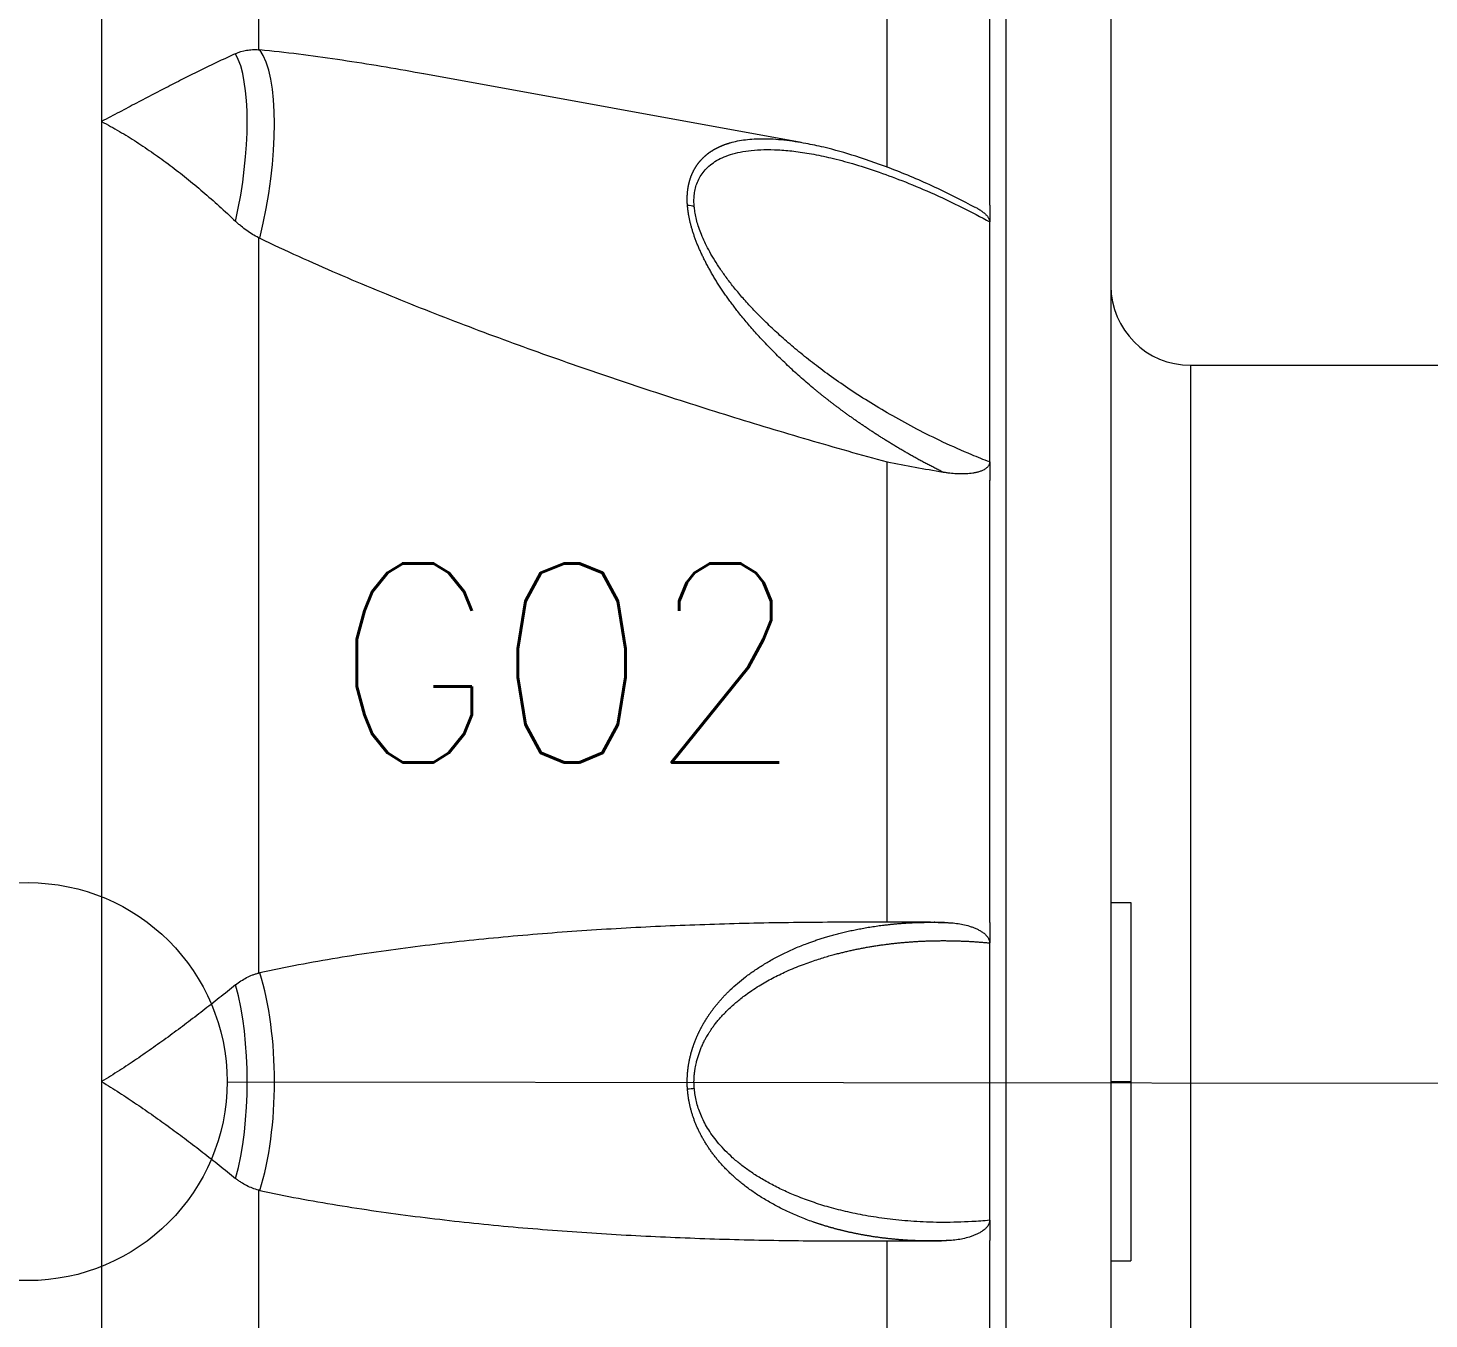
# Model space of a CAD drawing. Header units: inches. Extents: x 47316 to 59086, y 3141 to 11743.
# Drawn here: x 54765.15 to 54782.74, y 9792.35 to 9808.57 of the extents above; entities that cross this region are included whole.
import ezdxf

# ---------------------------------------------------------------- set-up
doc = ezdxf.new("R2010")
doc.units = ezdxf.units.IN
doc.header["$MEASUREMENT"] = 0
doc.layers.add('_BLACK_HOLE', color=7, linetype='Continuous')
doc.styles.get("Standard").update_dxf_attribs({"font": ''})
doc.styles.get('Standard').set_extended_font_data('SimSun')
doc.linetypes.add('_VH_FULL_TAPE', pattern='A,0.0001,[30,VeSys.shx,S=0.1,R=0,X=0,Y=0],-0.8,[30,VeSys.shx,S=0.1,R=180,X=0,Y=0],-0.0001', length=0.8002)

msp = doc.modelspace()

# ---------------------------------------------------------------- linework, layer by layer
at = {"color": 0, "linetype": '_VH_FULL_TAPE', "lineweight": 15, "ltscale": 5}
msp.add_line((54767.646, 9795.334), (54962.569, 9795.124), dxfattribs=at)
at = {"color": 0, "linetype": 'Continuous', "lineweight": 15}
msp.add_circle((54765.146, 9795.336), 2.5, dxfattribs=at)
at = {"layer": '_BLACK_HOLE', "color": 0, "linetype": 'ByBlock', "lineweight": 13}
for p, q in [((54766.071, 9816.229), (54766.071, 9807.399)), ((54768.041, 9815.064), (54768.041, 9808.301)), ((54766.071, 9807.399), (54766.071, 9795.336)), ((54768.041, 9805.939), (54768.041, 9796.7)), ((54779.746, 9804.336), (54779.746, 9786.336)), ((54766.071, 9795.336), (54766.071, 9783.274)), ((54768.041, 9793.973), (54768.041, 9784.734))]:
    msp.add_line(p, q, dxfattribs=at)
at = {"layer": '_BLACK_HOLE', "color": 0, "linetype": 'ByBlock', "lineweight": 18}
for p, q in [((54777.429, 9776.742), (54777.429, 9813.931)), ((54778.746, 9812.051), (54778.746, 9778.621)), ((54775.936, 9806.83), (54775.936, 9810.819)), ((54774.856, 9807.136), (54770.116, 9807.998)), ((54777.226, 9803.121), (54777.226, 9806.138)), ((54779.746, 9804.336), (54790.496, 9804.336)), ((54775.936, 9797.336), (54775.936, 9803.121)), ((54778.746, 9797.586), (54778.996, 9797.586)), ((54778.996, 9797.586), (54778.996, 9795.336)), ((54776.482, 9797.338), (54775.429, 9797.338)), ((54777.226, 9793.594), (54777.226, 9797.078)), ((54778.746, 9795.336), (54778.996, 9795.336)), ((54778.996, 9795.336), (54778.996, 9793.086)), ((54775.428, 9793.334), (54776.482, 9793.334)), ((54775.936, 9787.551), (54775.936, 9793.337)), ((54778.746, 9793.086), (54778.996, 9793.086))]:
    msp.add_line(p, q, dxfattribs=at)
msp.add_arc((54779.746, 9805.336), 1, 180, 270, dxfattribs=at)
at = {"layer": '_BLACK_HOLE', "color": 0, "linetype": 'ByBlock', "lineweight": 13}
for centre, major_axis, ratio, start_param, end_param in [((54767.236, 9806.486), (-0.347, -1.91), 0.295875, 1.445005, 2.798344), ((54767.557, 9806.428), (0.358, 1.97), 0.295875, 4.511468, 6.015067), ((54767.557, 9795.336), (0, 2.002), 0.341647, 3.960589, 5.464189), ((54767.236, 9795.336), (0, -1.942), 0.341647, 0.894127, 2.247466)]:
    msp.add_ellipse(centre, major_axis=major_axis, ratio=ratio, start_param=start_param, end_param=end_param, dxfattribs=at)
at = {"layer": '_BLACK_HOLE', "color": 0, "linetype": 'ByBlock', "lineweight": 18}
for centre, major_axis, ratio, start_param, end_param in [((54773.343, 9806.237), (-0.249, -0.022), 0.429004, 3.921323, 4.324745), ((54773.343, 9795.255), (-0.249, -0.02), 0.078361, 1.913918, 2.31734)]:
    msp.add_ellipse(centre, major_axis=major_axis, ratio=ratio, start_param=start_param, end_param=end_param, dxfattribs=at)
for points, knots in [([(54777.224, 9806.349), (54777.224, 9806.737), (54777.224, 9807.115), (54777.224, 9807.846), (54777.224, 9808.553), (54777.224, 9809.207), (54777.224, 9809.832), (54777.224, 9810.131), (54777.224, 9810.415)], [0, 0, 0, 0, 0.25, 0.25, 0.5, 0.75, 0.75, 1, 1, 1, 1]), ([(54767.753, 9808.251), (54767.797, 9808.271), (54767.843, 9808.285), (54767.915, 9808.297), (54767.94, 9808.3), (54767.978, 9808.302), (54767.99, 9808.302), (54768.016, 9808.302), (54768.029, 9808.301), (54768.041, 9808.301)], [0, 0, 0, 0, 0.5, 0.5, 0.75, 0.75, 0.875, 0.875, 1, 1, 1, 1]), ([(54770.115, 9807.998), (54770.08, 9808.004), (54770.045, 9808.01), (54769.846, 9808.046), (54769.683, 9808.074), (54769.357, 9808.128), (54769.194, 9808.153), (54768.868, 9808.201), (54768.706, 9808.223), (54768.381, 9808.264), (54768.219, 9808.283), (54768.057, 9808.299)], [0, 0, 0, 0, 0.051065, 0.051065, 0.288298, 0.288298, 0.525532, 0.525532, 0.762766, 0.762766, 1, 1, 1, 1]), ([(54773.428, 9806.344), (54773.428, 9806.347), (54773.428, 9806.354), (54773.427, 9806.364), (54773.426, 9806.373), (54773.426, 9806.383), (54773.426, 9806.392), (54773.425, 9806.402), (54773.425, 9806.411), (54773.425, 9806.421), (54773.425, 9806.43), (54773.425, 9806.439), (54773.426, 9806.449), (54773.426, 9806.458), (54773.426, 9806.467), (54773.427, 9806.476), (54773.427, 9806.485), (54773.428, 9806.494), (54773.429, 9806.504), (54773.429, 9806.512), (54773.43, 9806.521), (54773.431, 9806.53), (54773.432, 9806.539), (54773.433, 9806.548), (54773.435, 9806.557), (54773.436, 9806.565), (54773.437, 9806.574), (54773.439, 9806.583), (54773.441, 9806.591), (54773.442, 9806.6), (54773.444, 9806.608), (54773.446, 9806.617), (54773.448, 9806.625), (54773.45, 9806.633), (54773.452, 9806.642), (54773.454, 9806.65), (54773.457, 9806.658), (54773.459, 9806.666), (54773.462, 9806.674), (54773.464, 9806.682), (54773.467, 9806.69), (54773.47, 9806.698), (54773.472, 9806.706), (54773.475, 9806.714), (54773.478, 9806.721), (54773.481, 9806.729), (54773.485, 9806.737), (54773.488, 9806.744), (54773.491, 9806.752), (54773.495, 9806.759), (54773.498, 9806.767), (54773.502, 9806.774), (54773.506, 9806.781), (54773.509, 9806.789), (54773.513, 9806.796), (54773.517, 9806.803), (54773.521, 9806.81), (54773.526, 9806.817), (54773.53, 9806.824), (54773.534, 9806.831), (54773.539, 9806.838), (54773.543, 9806.845), (54773.548, 9806.851), (54773.552, 9806.858), (54773.557, 9806.865), (54773.562, 9806.871), (54773.567, 9806.878), (54773.572, 9806.884), (54773.577, 9806.891), (54773.582, 9806.897), (54773.588, 9806.903), (54773.593, 9806.909), (54773.599, 9806.915), (54773.604, 9806.921), (54773.61, 9806.927), (54773.616, 9806.933), (54773.621, 9806.939), (54773.627, 9806.945), (54773.633, 9806.951), (54773.639, 9806.957), (54773.646, 9806.962), (54773.652, 9806.968), (54773.658, 9806.973), (54773.665, 9806.979), (54773.671, 9806.984), (54773.678, 9806.989), (54773.685, 9806.995), (54773.691, 9807), (54773.698, 9807.005), (54773.705, 9807.01), (54773.712, 9807.015), (54773.719, 9807.02), (54773.727, 9807.025), (54773.734, 9807.029), (54773.741, 9807.034), (54773.749, 9807.039), (54773.757, 9807.043), (54773.764, 9807.048), (54773.772, 9807.052), (54773.78, 9807.057), (54773.788, 9807.061), (54773.796, 9807.065), (54773.804, 9807.069), (54773.812, 9807.073), (54773.821, 9807.077), (54773.829, 9807.081), (54773.837, 9807.085), (54773.846, 9807.089), (54773.855, 9807.093), (54773.863, 9807.096), (54773.872, 9807.1), (54773.881, 9807.103), (54773.89, 9807.107), (54773.899, 9807.11), (54773.909, 9807.114), (54773.918, 9807.117), (54773.927, 9807.12), (54773.937, 9807.123), (54773.946, 9807.126), (54773.956, 9807.129), (54773.992, 9807.14), (54774.058, 9807.156), (54774.158, 9807.172), (54774.266, 9807.181), (54774.383, 9807.184), (54774.508, 9807.18), (54774.641, 9807.169), (54774.777, 9807.15), (54774.87, 9807.134), (54774.915, 9807.125)], [0, 0, 0, 0, 0.003534, 0.007066, 0.010597, 0.014128, 0.017659, 0.02119, 0.024722, 0.028255, 0.03179, 0.035327, 0.038866, 0.042407, 0.045952, 0.049501, 0.053053, 0.05661, 0.060171, 0.063738, 0.06731, 0.070888, 0.074473, 0.078064, 0.081662, 0.085268, 0.088881, 0.092503, 0.096133, 0.099772, 0.103421, 0.107079, 0.110748, 0.114427, 0.118116, 0.121817, 0.125529, 0.129253, 0.13299, 0.136739, 0.1405, 0.144275, 0.148064, 0.151866, 0.155682, 0.159513, 0.163359, 0.16722, 0.171096, 0.174988, 0.178897, 0.182821, 0.186762, 0.19072, 0.194696, 0.198688, 0.202699, 0.206727, 0.210774, 0.21484, 0.218924, 0.223028, 0.227151, 0.231293, 0.235456, 0.239638, 0.243841, 0.248065, 0.252309, 0.256575, 0.260861, 0.26517, 0.2695, 0.273852, 0.278226, 0.282623, 0.287042, 0.291484, 0.295949, 0.300438, 0.30495, 0.309485, 0.314044, 0.318627, 0.323235, 0.327867, 0.332523, 0.337204, 0.34191, 0.346641, 0.351397, 0.356179, 0.360986, 0.365819, 0.370678, 0.375562, 0.380473, 0.385411, 0.390375, 0.395365, 0.400382, 0.405426, 0.410497, 0.415596, 0.420722, 0.425875, 0.431055, 0.436264, 0.4415, 0.446764, 0.452057, 0.457377, 0.462726, 0.468103, 0.473509, 0.478944, 0.484407, 0.489899, 0.49542, 0.500971, 0.50655, 0.557951, 0.612464, 0.670146, 0.731044, 0.795197, 0.862639, 0.9334, 1, 1, 1, 1]), ([(54777.042, 9806.318), (54776.886, 9806.403), (54776.545, 9806.576), (54776.045, 9806.789), (54775.566, 9806.959), (54775.197, 9807.065), (54774.989, 9807.109), (54774.914, 9807.122)], [0, 0, 0, 0, 0.218042, 0.476531, 0.701409, 0.892706, 1, 1, 1, 1]), ([(54773.513, 9806.328), (54773.513, 9806.334), (54773.51, 9806.364), (54773.509, 9806.419), (54773.514, 9806.491), (54773.528, 9806.565), (54773.552, 9806.639), (54773.588, 9806.711), (54773.637, 9806.779), (54773.699, 9806.842), (54773.774, 9806.898), (54773.865, 9806.947), (54773.972, 9806.987), (54774.094, 9807.018), (54774.234, 9807.039), (54774.392, 9807.048), (54774.57, 9807.045), (54774.769, 9807.027), (54774.991, 9806.993), (54775.237, 9806.942), (54775.508, 9806.87), (54775.805, 9806.775), (54776.131, 9806.655), (54776.495, 9806.504), (54776.863, 9806.33), (54777.112, 9806.2), (54777.225, 9806.138)], [0, 0, 0, 0, 0.003618, 0.017796, 0.032694, 0.048938, 0.06701, 0.086982, 0.108703, 0.132266, 0.158042, 0.186368, 0.217445, 0.251453, 0.288693, 0.329523, 0.374279, 0.423276, 0.477006, 0.536056, 0.600258, 0.669491, 0.745009, 0.828169, 0.921758, 1, 1, 1, 1]), ([(54776.639, 9802.993), (54776.63, 9802.997), (54776.612, 9803.006), (54776.586, 9803.019), (54776.56, 9803.032), (54776.535, 9803.045), (54776.509, 9803.058), (54776.484, 9803.071), (54776.458, 9803.084), (54776.433, 9803.097), (54776.408, 9803.11), (54776.384, 9803.123), (54776.359, 9803.137), (54776.335, 9803.15), (54776.311, 9803.163), (54776.286, 9803.177), (54776.263, 9803.19), (54776.239, 9803.203), (54776.215, 9803.217), (54776.192, 9803.23), (54776.169, 9803.243), (54776.146, 9803.257), (54776.123, 9803.27), (54776.1, 9803.283), (54776.078, 9803.297), (54776.055, 9803.31), (54776.033, 9803.324), (54776.011, 9803.337), (54775.989, 9803.35), (54775.967, 9803.364), (54775.946, 9803.377), (54775.924, 9803.39), (54775.903, 9803.404), (54775.882, 9803.417), (54775.861, 9803.43), (54775.841, 9803.443), (54775.82, 9803.456), (54775.8, 9803.47), (54775.779, 9803.483), (54775.759, 9803.496), (54775.739, 9803.509), (54775.72, 9803.522), (54775.7, 9803.535), (54775.681, 9803.548), (54775.662, 9803.561), (54775.643, 9803.574), (54775.624, 9803.587), (54775.605, 9803.6), (54775.586, 9803.612), (54775.568, 9803.625), (54775.55, 9803.638), (54775.532, 9803.65), (54775.514, 9803.663), (54775.496, 9803.676), (54775.478, 9803.688), (54775.461, 9803.701), (54775.444, 9803.713), (54775.427, 9803.725), (54775.41, 9803.738), (54775.393, 9803.75), (54775.376, 9803.762), (54775.36, 9803.774), (54775.344, 9803.786), (54775.328, 9803.798), (54775.312, 9803.81), (54775.296, 9803.822), (54775.28, 9803.833), (54775.265, 9803.845), (54775.25, 9803.857), (54775.235, 9803.868), (54775.22, 9803.88), (54775.205, 9803.891), (54775.19, 9803.903), (54775.176, 9803.914), (54775.162, 9803.925), (54775.148, 9803.936), (54775.134, 9803.947), (54775.12, 9803.958), (54775.106, 9803.969), (54775.093, 9803.98), (54775.08, 9803.99), (54775.067, 9804.001), (54775.054, 9804.012), (54775.041, 9804.022), (54775.028, 9804.032), (54775.016, 9804.043), (54774.98, 9804.073), (54774.921, 9804.123), (54774.841, 9804.193), (54774.762, 9804.263), (54774.687, 9804.334), (54774.613, 9804.404), (54774.542, 9804.473), (54774.474, 9804.542), (54774.407, 9804.611), (54774.344, 9804.679), (54774.282, 9804.747), (54774.223, 9804.814), (54774.167, 9804.881), (54774.112, 9804.946), (54774.071, 9804.999), (54774.04, 9805.038), (54774.02, 9805.064), (54774.001, 9805.09), (54773.981, 9805.115), (54773.962, 9805.141), (54773.944, 9805.167), (54773.926, 9805.192), (54773.908, 9805.218), (54773.89, 9805.243), (54773.873, 9805.269), (54773.856, 9805.294), (54773.839, 9805.319), (54773.823, 9805.344), (54773.807, 9805.369), (54773.791, 9805.394), (54773.776, 9805.419), (54773.761, 9805.444), (54773.746, 9805.468), (54773.732, 9805.493), (54773.718, 9805.517), (54773.705, 9805.542), (54773.691, 9805.566), (54773.678, 9805.59), (54773.665, 9805.614), (54773.653, 9805.638), (54773.641, 9805.661), (54773.629, 9805.685), (54773.618, 9805.708), (54773.607, 9805.732), (54773.596, 9805.755), (54773.586, 9805.778), (54773.576, 9805.801), (54773.566, 9805.824), (54773.557, 9805.847), (54773.547, 9805.869), (54773.539, 9805.892), (54773.53, 9805.914), (54773.522, 9805.936), (54773.514, 9805.958), (54773.507, 9805.98), (54773.5, 9806.001), (54773.493, 9806.023), (54773.486, 9806.044), (54773.48, 9806.065), (54773.474, 9806.086), (54773.469, 9806.107), (54773.464, 9806.128), (54773.459, 9806.148), (54773.454, 9806.169), (54773.45, 9806.189), (54773.446, 9806.209), (54773.443, 9806.229), (54773.439, 9806.249), (54773.437, 9806.268), (54773.434, 9806.287), (54773.432, 9806.306), (54773.43, 9806.325), (54773.429, 9806.338), (54773.428, 9806.344)], [0, 0, 0, 0, 0.007002, 0.013961, 0.020877, 0.02775, 0.03458, 0.041368, 0.048112, 0.054813, 0.061471, 0.068087, 0.074659, 0.081188, 0.087675, 0.094118, 0.100519, 0.106876, 0.113191, 0.119463, 0.125691, 0.131877, 0.13802, 0.14412, 0.150177, 0.156191, 0.162162, 0.16809, 0.173975, 0.179817, 0.185617, 0.191373, 0.197087, 0.202757, 0.208385, 0.213969, 0.219511, 0.22501, 0.230466, 0.235879, 0.241249, 0.246576, 0.25186, 0.257101, 0.2623, 0.267455, 0.272568, 0.277638, 0.282665, 0.287649, 0.29259, 0.297488, 0.302343, 0.307155, 0.311925, 0.316652, 0.321335, 0.325976, 0.330574, 0.335129, 0.339642, 0.344111, 0.348538, 0.352922, 0.357262, 0.361561, 0.365816, 0.370028, 0.374198, 0.378325, 0.382408, 0.38645, 0.390448, 0.394403, 0.398316, 0.402186, 0.406013, 0.409798, 0.413539, 0.417238, 0.420894, 0.424508, 0.428078, 0.431606, 0.435091, 0.438534, 0.441933, 0.465092, 0.487697, 0.50975, 0.531254, 0.55221, 0.57262, 0.592488, 0.611815, 0.630605, 0.648861, 0.666586, 0.683784, 0.700459, 0.716615, 0.723002, 0.729325, 0.735584, 0.741781, 0.747915, 0.753988, 0.759998, 0.765948, 0.771836, 0.777664, 0.783433, 0.789142, 0.794792, 0.800383, 0.805917, 0.811393, 0.816813, 0.822176, 0.827484, 0.832737, 0.837935, 0.84308, 0.848171, 0.853211, 0.858198, 0.863135, 0.868021, 0.872858, 0.877647, 0.882388, 0.887082, 0.89173, 0.896333, 0.900891, 0.905407, 0.90988, 0.914312, 0.918705, 0.923058, 0.927373, 0.931651, 0.935894, 0.940102, 0.944278, 0.948421, 0.952534, 0.956617, 0.960672, 0.964701, 0.968704, 0.972684, 0.976641, 0.980578, 0.984495, 0.988394, 0.992277, 0.996145, 1, 1, 1, 1]), ([(54777.225, 9803.121), (54777.149, 9803.15), (54776.953, 9803.228), (54776.647, 9803.364), (54776.317, 9803.528), (54776.014, 9803.693), (54775.735, 9803.858), (54775.478, 9804.023), (54775.242, 9804.186), (54775.027, 9804.346), (54774.832, 9804.501), (54774.654, 9804.652), (54774.494, 9804.798), (54774.349, 9804.939), (54774.218, 9805.075), (54774.101, 9805.206), (54773.997, 9805.332), (54773.905, 9805.453), (54773.825, 9805.568), (54773.755, 9805.678), (54773.695, 9805.783), (54773.645, 9805.882), (54773.604, 9805.975), (54773.571, 9806.064), (54773.545, 9806.147), (54773.527, 9806.226), (54773.518, 9806.286), (54773.514, 9806.319), (54773.513, 9806.328)], [0, 0, 0, 0, 0.053888, 0.139584, 0.217901, 0.289742, 0.356431, 0.418733, 0.476345, 0.529152, 0.577705, 0.622435, 0.663612, 0.70149, 0.736329, 0.768409, 0.797983, 0.82523, 0.850288, 0.873339, 0.894593, 0.914226, 0.93239, 0.949266, 0.965086, 0.980128, 0.994711, 1, 1, 1, 1]), ([(54777.044, 9806.322), (54777.046, 9806.321), (54777.048, 9806.32), (54777.064, 9806.311), (54777.077, 9806.304), (54777.102, 9806.288), (54777.114, 9806.28), (54777.138, 9806.262), (54777.15, 9806.253), (54777.167, 9806.238), (54777.172, 9806.233), (54777.182, 9806.223), (54777.187, 9806.217), (54777.194, 9806.209), (54777.197, 9806.206), (54777.201, 9806.2), (54777.203, 9806.197), (54777.209, 9806.189), (54777.212, 9806.183), (54777.218, 9806.17), (54777.22, 9806.164), (54777.223, 9806.151), (54777.224, 9806.145), (54777.224, 9806.139)], [0, 0, 0, 0, 0.028459, 0.028459, 0.190382, 0.190382, 0.352306, 0.352306, 0.514229, 0.514229, 0.595191, 0.595191, 0.676153, 0.676153, 0.716634, 0.716634, 0.757115, 0.757115, 0.838076, 0.838076, 0.919038, 0.919038, 1, 1, 1, 1]), ([(54768.041, 9805.939), (54768.016, 9805.952), (54767.99, 9805.966), (54767.941, 9805.996), (54767.892, 9806.028), (54767.844, 9806.065), (54767.81, 9806.094), (54767.798, 9806.104), (54767.775, 9806.124), (54767.764, 9806.134), (54767.753, 9806.145)], [0, 0, 0, 0, 0.25, 0.25, 0.5, 0.75, 0.75, 0.875, 0.875, 1, 1, 1, 1]), ([(54768.057, 9805.931), (54768.219, 9805.854), (54768.381, 9805.779), (54768.705, 9805.632), (54768.868, 9805.56), (54769.194, 9805.419), (54769.357, 9805.35), (54769.683, 9805.215), (54769.846, 9805.149), (54770.337, 9804.954), (54770.664, 9804.828), (54771.321, 9804.584), (54771.65, 9804.466), (54772.308, 9804.236), (54772.637, 9804.125), (54773.296, 9803.909), (54773.625, 9803.803), (54774.285, 9803.599), (54774.615, 9803.499), (54775.275, 9803.306), (54775.606, 9803.212), (54775.936, 9803.121)], [0, 0, 0, 0, 0.0625, 0.0625, 0.125, 0.125, 0.1875, 0.1875, 0.25, 0.25, 0.375, 0.375, 0.5, 0.5, 0.625, 0.625, 0.75, 0.75, 0.875, 0.875, 1, 1, 1, 1]), ([(54777.224, 9803.122), (54777.224, 9803.115), (54777.223, 9803.108), (54777.221, 9803.098), (54777.22, 9803.095), (54777.218, 9803.089), (54777.216, 9803.086), (54777.212, 9803.077), (54777.209, 9803.072), (54777.201, 9803.062), (54777.197, 9803.057), (54777.183, 9803.043), (54777.172, 9803.036), (54777.15, 9803.022), (54777.138, 9803.016), (54777.114, 9803.006), (54777.102, 9803.002), (54777.077, 9802.994), (54777.064, 9802.991), (54777.038, 9802.985), (54777.024, 9802.982), (54776.997, 9802.978), (54776.984, 9802.976), (54776.943, 9802.972), (54776.916, 9802.971), (54776.861, 9802.97), (54776.834, 9802.971), (54776.778, 9802.974), (54776.751, 9802.976), (54776.709, 9802.982), (54776.695, 9802.983), (54776.667, 9802.988), (54776.653, 9802.99), (54776.639, 9802.993)], [0, 0, 0, 0, 0.03125, 0.03125, 0.046875, 0.046875, 0.0625, 0.0625, 0.09375, 0.09375, 0.125, 0.125, 0.1875, 0.1875, 0.25, 0.25, 0.3125, 0.3125, 0.375, 0.375, 0.4375, 0.4375, 0.5, 0.5, 0.625, 0.625, 0.75, 0.75, 0.875, 0.875, 0.9375, 0.9375, 1, 1, 1, 1]), ([(54777.225, 9803.121), (54777.225, 9803.112), (54777.224, 9803.095), (54777.224, 9803.07), (54777.224, 9803.044), (54777.224, 9803.019), (54777.224, 9802.993), (54777.224, 9802.967), (54777.224, 9802.942), (54777.224, 9802.916), (54777.224, 9802.899), (54777.224, 9802.89)], [0, 0, 0, 0, 0.11112, 0.222235, 0.333346, 0.444454, 0.555561, 0.666667, 0.777775, 0.888886, 1, 1, 1, 1]), ([(54777.224, 9797.336), (54777.224, 9797.814), (54777.224, 9798.29), (54777.224, 9799.236), (54777.224, 9799.706), (54777.224, 9800.636), (54777.224, 9801.096), (54777.224, 9802.003), (54777.224, 9802.451), (54777.224, 9802.891)], [0, 0, 0, 0, 0.25, 0.25, 0.5, 0.5, 0.75, 0.75, 1, 1, 1, 1]), ([(54775.429, 9797.338), (54775.267, 9797.338), (54775.106, 9797.337), (54774.615, 9797.333), (54774.284, 9797.327), (54773.625, 9797.308), (54773.295, 9797.296), (54772.636, 9797.264), (54772.306, 9797.244), (54771.649, 9797.198), (54771.32, 9797.17), (54770.664, 9797.107), (54770.337, 9797.071), (54769.846, 9797.009), (54769.683, 9796.987), (54769.357, 9796.94), (54769.194, 9796.915), (54768.868, 9796.861), (54768.706, 9796.832), (54768.381, 9796.771), (54768.219, 9796.739), (54768.057, 9796.703)], [0, 0, 0, 0, 0.065218, 0.065218, 0.198758, 0.198758, 0.332298, 0.332298, 0.465839, 0.465839, 0.599379, 0.599379, 0.732919, 0.732919, 0.79969, 0.79969, 0.86646, 0.86646, 0.93323, 0.93323, 1, 1, 1, 1]), ([(54773.428, 9795.243), (54773.428, 9795.247), (54773.428, 9795.254), (54773.427, 9795.265), (54773.426, 9795.276), (54773.426, 9795.286), (54773.426, 9795.297), (54773.425, 9795.308), (54773.425, 9795.319), (54773.425, 9795.33), (54773.425, 9795.34), (54773.425, 9795.351), (54773.426, 9795.362), (54773.426, 9795.373), (54773.426, 9795.384), (54773.427, 9795.395), (54773.427, 9795.406), (54773.428, 9795.416), (54773.429, 9795.427), (54773.429, 9795.438), (54773.43, 9795.449), (54773.431, 9795.46), (54773.432, 9795.471), (54773.433, 9795.482), (54773.435, 9795.492), (54773.436, 9795.503), (54773.437, 9795.514), (54773.439, 9795.525), (54773.441, 9795.536), (54773.442, 9795.547), (54773.444, 9795.558), (54773.446, 9795.569), (54773.448, 9795.579), (54773.45, 9795.59), (54773.452, 9795.601), (54773.454, 9795.612), (54773.457, 9795.623), (54773.459, 9795.634), (54773.462, 9795.645), (54773.464, 9795.655), (54773.467, 9795.666), (54773.47, 9795.677), (54773.472, 9795.688), (54773.475, 9795.699), (54773.478, 9795.71), (54773.481, 9795.72), (54773.485, 9795.731), (54773.488, 9795.742), (54773.491, 9795.753), (54773.495, 9795.764), (54773.498, 9795.774), (54773.502, 9795.785), (54773.506, 9795.796), (54773.509, 9795.807), (54773.513, 9795.817), (54773.517, 9795.828), (54773.521, 9795.839), (54773.526, 9795.85), (54773.53, 9795.86), (54773.534, 9795.871), (54773.539, 9795.882), (54773.543, 9795.892), (54773.548, 9795.903), (54773.552, 9795.914), (54773.557, 9795.924), (54773.562, 9795.935), (54773.567, 9795.945), (54773.572, 9795.956), (54773.577, 9795.967), (54773.582, 9795.977), (54773.588, 9795.988), (54773.593, 9795.998), (54773.599, 9796.009), (54773.604, 9796.019), (54773.61, 9796.03), (54773.616, 9796.04), (54773.621, 9796.051), (54773.627, 9796.061), (54773.633, 9796.072), (54773.639, 9796.082), (54773.646, 9796.092), (54773.652, 9796.103), (54773.658, 9796.113), (54773.665, 9796.123), (54773.671, 9796.134), (54773.678, 9796.144), (54773.685, 9796.154), (54773.691, 9796.164), (54773.698, 9796.175), (54773.705, 9796.185), (54773.712, 9796.195), (54773.72, 9796.205), (54773.727, 9796.215), (54773.734, 9796.225), (54773.742, 9796.235), (54773.749, 9796.246), (54773.757, 9796.256), (54773.764, 9796.266), (54773.772, 9796.276), (54773.78, 9796.286), (54773.788, 9796.295), (54773.796, 9796.305), (54773.804, 9796.315), (54773.812, 9796.325), (54773.821, 9796.335), (54773.829, 9796.345), (54773.838, 9796.355), (54773.846, 9796.364), (54773.855, 9796.374), (54773.864, 9796.384), (54773.872, 9796.393), (54773.881, 9796.403), (54773.89, 9796.413), (54773.899, 9796.422), (54773.909, 9796.432), (54773.918, 9796.441), (54773.927, 9796.451), (54773.937, 9796.46), (54773.946, 9796.469), (54773.956, 9796.479), (54773.992, 9796.514), (54774.059, 9796.573), (54774.158, 9796.654), (54774.267, 9796.732), (54774.383, 9796.807), (54774.508, 9796.88), (54774.641, 9796.949), (54774.783, 9797.014), (54774.888, 9797.056), (54774.954, 9797.081), (54774.978, 9797.09), (54775.003, 9797.098), (54775.028, 9797.107), (54775.054, 9797.116), (54775.081, 9797.125), (54775.108, 9797.133), (54775.136, 9797.142), (54775.164, 9797.151), (54775.193, 9797.159), (54775.222, 9797.168), (54775.253, 9797.176), (54775.283, 9797.185), (54775.315, 9797.193), (54775.347, 9797.201), (54775.379, 9797.209), (54775.413, 9797.217), (54775.446, 9797.225), (54775.481, 9797.233), (54775.516, 9797.24), (54775.551, 9797.247), (54775.588, 9797.254), (54775.624, 9797.261), (54775.662, 9797.268), (54775.7, 9797.275), (54775.738, 9797.281), (54775.778, 9797.287), (54775.818, 9797.293), (54775.858, 9797.298), (54775.899, 9797.303), (54775.941, 9797.308), (54775.983, 9797.313), (54776.026, 9797.317), (54776.069, 9797.321), (54776.113, 9797.324), (54776.158, 9797.328), (54776.203, 9797.33), (54776.249, 9797.333), (54776.296, 9797.335), (54776.343, 9797.336), (54776.391, 9797.337), (54776.439, 9797.338), (54776.488, 9797.338), (54776.538, 9797.338), (54776.588, 9797.337), (54776.622, 9797.336), (54776.639, 9797.336)], [0, 0, 0, 0, 0.00194, 0.003879, 0.005818, 0.007756, 0.009694, 0.011633, 0.013572, 0.015511, 0.017452, 0.019393, 0.021336, 0.02328, 0.025226, 0.027174, 0.029124, 0.031077, 0.033032, 0.03499, 0.036951, 0.038915, 0.040883, 0.042854, 0.044829, 0.046809, 0.048793, 0.050781, 0.052774, 0.054772, 0.056775, 0.058783, 0.060797, 0.062816, 0.064842, 0.066873, 0.068911, 0.070956, 0.073007, 0.075065, 0.07713, 0.079202, 0.081282, 0.083369, 0.085464, 0.087567, 0.089679, 0.091798, 0.093926, 0.096063, 0.098208, 0.100363, 0.102526, 0.104699, 0.106882, 0.109074, 0.111275, 0.113487, 0.115708, 0.11794, 0.120183, 0.122435, 0.124699, 0.126973, 0.129258, 0.131554, 0.133861, 0.13618, 0.13851, 0.140852, 0.143205, 0.14557, 0.147948, 0.150337, 0.152738, 0.155152, 0.157578, 0.160017, 0.162468, 0.164932, 0.167409, 0.169899, 0.172402, 0.174918, 0.177447, 0.17999, 0.182546, 0.185116, 0.1877, 0.190297, 0.192908, 0.195533, 0.198172, 0.200825, 0.203493, 0.206174, 0.208871, 0.211581, 0.214306, 0.217046, 0.2198, 0.22257, 0.225354, 0.228153, 0.230967, 0.233796, 0.23664, 0.239499, 0.242374, 0.245264, 0.248169, 0.25109, 0.254027, 0.256979, 0.259947, 0.26293, 0.26593, 0.268945, 0.271976, 0.275023, 0.278086, 0.306299, 0.336221, 0.367881, 0.401307, 0.436518, 0.473536, 0.512374, 0.553048, 0.559373, 0.565849, 0.572475, 0.579251, 0.586178, 0.593255, 0.600482, 0.60786, 0.615389, 0.623068, 0.630897, 0.638878, 0.647008, 0.65529, 0.663722, 0.672305, 0.681039, 0.689924, 0.698959, 0.708146, 0.717483, 0.726971, 0.73661, 0.7464, 0.756341, 0.766433, 0.776676, 0.78707, 0.797615, 0.808311, 0.819158, 0.830157, 0.841306, 0.852606, 0.864058, 0.87566, 0.887414, 0.899319, 0.911375, 0.923582, 0.93594, 0.94845, 0.961111, 0.973923, 0.986886, 1, 1, 1, 1]), ([(54776.639, 9797.336), (54776.667, 9797.336), (54776.695, 9797.335), (54776.75, 9797.331), (54776.778, 9797.328), (54776.833, 9797.321), (54776.861, 9797.316), (54776.916, 9797.305), (54776.943, 9797.298), (54776.984, 9797.285), (54776.997, 9797.28), (54777.024, 9797.27), (54777.038, 9797.265), (54777.064, 9797.253), (54777.077, 9797.247), (54777.102, 9797.234), (54777.114, 9797.226), (54777.138, 9797.21), (54777.15, 9797.202), (54777.167, 9797.187), (54777.172, 9797.182), (54777.182, 9797.172), (54777.187, 9797.166), (54777.194, 9797.157), (54777.197, 9797.154), (54777.201, 9797.148), (54777.203, 9797.145), (54777.209, 9797.136), (54777.212, 9797.129), (54777.218, 9797.115), (54777.22, 9797.108), (54777.223, 9797.093), (54777.224, 9797.086), (54777.224, 9797.078)], [0, 0, 0, 0, 0.125, 0.125, 0.25, 0.25, 0.375, 0.375, 0.5, 0.5, 0.5625, 0.5625, 0.625, 0.625, 0.6875, 0.6875, 0.75, 0.75, 0.8125, 0.8125, 0.84375, 0.84375, 0.875, 0.875, 0.890625, 0.890625, 0.90625, 0.90625, 0.9375, 0.9375, 0.96875, 0.96875, 1, 1, 1, 1]), ([(54773.513, 9795.254), (54773.513, 9795.257), (54773.513, 9795.264), (54773.512, 9795.274), (54773.511, 9795.285), (54773.511, 9795.298), (54773.511, 9795.311), (54773.51, 9795.326), (54773.51, 9795.342), (54773.511, 9795.359), (54773.511, 9795.377), (54773.512, 9795.396), (54773.515, 9795.425), (54773.519, 9795.461), (54773.525, 9795.503), (54773.532, 9795.54), (54773.541, 9795.581), (54773.553, 9795.627), (54773.569, 9795.678), (54773.586, 9795.727), (54773.606, 9795.775), (54773.627, 9795.821), (54773.645, 9795.857), (54773.66, 9795.884), (54773.672, 9795.905), (54773.687, 9795.931), (54773.706, 9795.961), (54773.728, 9795.994), (54773.755, 9796.031), (54773.785, 9796.072), (54773.821, 9796.115), (54773.86, 9796.16), (54773.905, 9796.207), (54773.955, 9796.256), (54774.003, 9796.299), (54774.051, 9796.341), (54774.102, 9796.382), (54774.165, 9796.431), (54774.242, 9796.485), (54774.325, 9796.539), (54774.411, 9796.59), (54774.496, 9796.637), (54774.582, 9796.68), (54774.674, 9796.723), (54774.771, 9796.765), (54774.871, 9796.804), (54774.964, 9796.838), (54775.051, 9796.867), (54775.13, 9796.892), (54775.203, 9796.914), (54775.268, 9796.932), (54775.326, 9796.947), (54775.38, 9796.96), (54775.431, 9796.973), (54775.483, 9796.985), (54775.535, 9796.996), (54775.587, 9797.006), (54775.639, 9797.016), (54775.691, 9797.026), (54775.744, 9797.035), (54775.796, 9797.043), (54775.848, 9797.051), (54775.901, 9797.058), (54775.953, 9797.065), (54776.006, 9797.072), (54776.059, 9797.077), (54776.111, 9797.082), (54776.164, 9797.087), (54776.217, 9797.091), (54776.27, 9797.095), (54776.322, 9797.098), (54776.375, 9797.101), (54776.428, 9797.103), (54776.481, 9797.105), (54776.534, 9797.106), (54776.587, 9797.107), (54776.64, 9797.107), (54776.694, 9797.107), (54776.747, 9797.106), (54776.8, 9797.105), (54776.853, 9797.103), (54776.906, 9797.101), (54776.959, 9797.099), (54777.012, 9797.096), (54777.066, 9797.092), (54777.119, 9797.088), (54777.172, 9797.083), (54777.207, 9797.08), (54777.225, 9797.078)], [0, 0, 0, 0, 0.001543, 0.00328, 0.00521, 0.007333, 0.009649, 0.012158, 0.014859, 0.017754, 0.020841, 0.024121, 0.027593, 0.035472, 0.042704, 0.04929, 0.055231, 0.064586, 0.073943, 0.083307, 0.092676, 0.102054, 0.111439, 0.114916, 0.11947, 0.125102, 0.131816, 0.139612, 0.148496, 0.158469, 0.169533, 0.181692, 0.194947, 0.209301, 0.224755, 0.235582, 0.249543, 0.266646, 0.286899, 0.310306, 0.331876, 0.353377, 0.374807, 0.396165, 0.422337, 0.446759, 0.469427, 0.490338, 0.509492, 0.526885, 0.542518, 0.556388, 0.568495, 0.580813, 0.593132, 0.605452, 0.617773, 0.630096, 0.64242, 0.654745, 0.667071, 0.679397, 0.691724, 0.704053, 0.716381, 0.728711, 0.741041, 0.753371, 0.765702, 0.778033, 0.790364, 0.802696, 0.815028, 0.82736, 0.839692, 0.852024, 0.864357, 0.876689, 0.889021, 0.901353, 0.913685, 0.926017, 0.938348, 0.95068, 0.96301, 0.975341, 0.987671, 1, 1, 1, 1]), ([(54767.753, 9796.552), (54767.797, 9796.588), (54767.843, 9796.618), (54767.915, 9796.655), (54767.94, 9796.666), (54767.978, 9796.681), (54767.99, 9796.685), (54768.016, 9796.693), (54768.029, 9796.697), (54768.041, 9796.7)], [0, 0, 0, 0, 0.5, 0.5, 0.75, 0.75, 0.875, 0.875, 1, 1, 1, 1]), ([(54776.639, 9793.337), (54776.63, 9793.337), (54776.612, 9793.336), (54776.586, 9793.335), (54776.56, 9793.335), (54776.535, 9793.335), (54776.509, 9793.334), (54776.484, 9793.334), (54776.458, 9793.334), (54776.433, 9793.335), (54776.408, 9793.335), (54776.384, 9793.335), (54776.359, 9793.336), (54776.335, 9793.336), (54776.311, 9793.337), (54776.286, 9793.338), (54776.263, 9793.339), (54776.239, 9793.34), (54776.215, 9793.341), (54776.192, 9793.343), (54776.169, 9793.344), (54776.146, 9793.346), (54776.123, 9793.347), (54776.1, 9793.349), (54776.078, 9793.351), (54776.055, 9793.353), (54776.033, 9793.355), (54776.011, 9793.357), (54775.989, 9793.359), (54775.967, 9793.361), (54775.946, 9793.364), (54775.924, 9793.366), (54775.903, 9793.369), (54775.882, 9793.371), (54775.861, 9793.374), (54775.841, 9793.377), (54775.82, 9793.38), (54775.8, 9793.382), (54775.779, 9793.385), (54775.759, 9793.388), (54775.739, 9793.391), (54775.72, 9793.395), (54775.7, 9793.398), (54775.681, 9793.401), (54775.662, 9793.404), (54775.643, 9793.408), (54775.624, 9793.411), (54775.605, 9793.415), (54775.586, 9793.418), (54775.568, 9793.422), (54775.55, 9793.425), (54775.532, 9793.429), (54775.514, 9793.433), (54775.496, 9793.437), (54775.478, 9793.44), (54775.461, 9793.444), (54775.444, 9793.448), (54775.427, 9793.452), (54775.41, 9793.456), (54775.393, 9793.46), (54775.376, 9793.464), (54775.36, 9793.468), (54775.344, 9793.472), (54775.328, 9793.476), (54775.312, 9793.48), (54775.296, 9793.484), (54775.28, 9793.488), (54775.265, 9793.493), (54775.25, 9793.497), (54775.235, 9793.501), (54775.22, 9793.505), (54775.205, 9793.509), (54775.19, 9793.514), (54775.176, 9793.518), (54775.162, 9793.522), (54775.148, 9793.526), (54775.134, 9793.531), (54775.12, 9793.535), (54775.106, 9793.539), (54775.093, 9793.544), (54775.08, 9793.548), (54775.067, 9793.552), (54775.054, 9793.557), (54775.041, 9793.561), (54775.028, 9793.565), (54775.016, 9793.569), (54774.98, 9793.582), (54774.921, 9793.604), (54774.841, 9793.635), (54774.762, 9793.669), (54774.687, 9793.703), (54774.613, 9793.738), (54774.542, 9793.775), (54774.474, 9793.813), (54774.407, 9793.851), (54774.344, 9793.891), (54774.282, 9793.931), (54774.223, 9793.972), (54774.167, 9794.013), (54774.112, 9794.056), (54774.071, 9794.09), (54774.04, 9794.116), (54774.02, 9794.134), (54774.001, 9794.152), (54773.981, 9794.17), (54773.962, 9794.187), (54773.944, 9794.206), (54773.926, 9794.224), (54773.908, 9794.242), (54773.89, 9794.26), (54773.873, 9794.279), (54773.856, 9794.297), (54773.839, 9794.316), (54773.823, 9794.335), (54773.807, 9794.354), (54773.791, 9794.373), (54773.776, 9794.392), (54773.761, 9794.411), (54773.747, 9794.43), (54773.732, 9794.45), (54773.718, 9794.469), (54773.705, 9794.489), (54773.691, 9794.508), (54773.678, 9794.528), (54773.666, 9794.548), (54773.653, 9794.568), (54773.641, 9794.587), (54773.629, 9794.607), (54773.618, 9794.627), (54773.607, 9794.647), (54773.596, 9794.667), (54773.586, 9794.688), (54773.576, 9794.708), (54773.566, 9794.728), (54773.557, 9794.748), (54773.547, 9794.769), (54773.539, 9794.789), (54773.53, 9794.81), (54773.522, 9794.83), (54773.514, 9794.851), (54773.507, 9794.871), (54773.5, 9794.892), (54773.493, 9794.912), (54773.486, 9794.933), (54773.48, 9794.953), (54773.474, 9794.974), (54773.469, 9794.995), (54773.464, 9795.015), (54773.459, 9795.036), (54773.454, 9795.057), (54773.45, 9795.078), (54773.446, 9795.098), (54773.443, 9795.119), (54773.439, 9795.14), (54773.437, 9795.16), (54773.434, 9795.181), (54773.432, 9795.202), (54773.43, 9795.222), (54773.429, 9795.236), (54773.428, 9795.243)], [0, 0, 0, 0, 0.007002, 0.013961, 0.020877, 0.02775, 0.03458, 0.041367, 0.048112, 0.054813, 0.061471, 0.068086, 0.074659, 0.081188, 0.087675, 0.094118, 0.100519, 0.106876, 0.113191, 0.119462, 0.125691, 0.131877, 0.13802, 0.14412, 0.150177, 0.15619, 0.162162, 0.16809, 0.173975, 0.179817, 0.185616, 0.191373, 0.197086, 0.202757, 0.208384, 0.213969, 0.219511, 0.225009, 0.230465, 0.235878, 0.241248, 0.246575, 0.25186, 0.257101, 0.262299, 0.267455, 0.272568, 0.277637, 0.282664, 0.287648, 0.292589, 0.297487, 0.302342, 0.307155, 0.311924, 0.316651, 0.321335, 0.325976, 0.330574, 0.335129, 0.339641, 0.344111, 0.348537, 0.352921, 0.357262, 0.36156, 0.365815, 0.370028, 0.374197, 0.378324, 0.382408, 0.386449, 0.390447, 0.394403, 0.398316, 0.402185, 0.406013, 0.409797, 0.413539, 0.417238, 0.420894, 0.424507, 0.428078, 0.431605, 0.435091, 0.438533, 0.441933, 0.465091, 0.487696, 0.509748, 0.531252, 0.552207, 0.572617, 0.592485, 0.611812, 0.630601, 0.648857, 0.666581, 0.683779, 0.700454, 0.716611, 0.722997, 0.72932, 0.73558, 0.741777, 0.747911, 0.753984, 0.759994, 0.765944, 0.771833, 0.777661, 0.783429, 0.789138, 0.794789, 0.80038, 0.805914, 0.811391, 0.81681, 0.822174, 0.827482, 0.832734, 0.837933, 0.843078, 0.848169, 0.853208, 0.858196, 0.863133, 0.868019, 0.872857, 0.877645, 0.882386, 0.88708, 0.891728, 0.896331, 0.90089, 0.905406, 0.909879, 0.914311, 0.918704, 0.923057, 0.927372, 0.93165, 0.935893, 0.940102, 0.944277, 0.94842, 0.952533, 0.956616, 0.960672, 0.9647, 0.968704, 0.972684, 0.976641, 0.980577, 0.984495, 0.988394, 0.992277, 0.996145, 1, 1, 1, 1]), ([(54777.225, 9793.594), (54777.149, 9793.587), (54776.953, 9793.572), (54776.647, 9793.564), (54776.317, 9793.574), (54776.014, 9793.6), (54775.735, 9793.639), (54775.478, 9793.688), (54775.242, 9793.746), (54775.027, 9793.812), (54774.832, 9793.883), (54774.654, 9793.958), (54774.494, 9794.038), (54774.349, 9794.12), (54774.218, 9794.204), (54774.101, 9794.289), (54773.997, 9794.377), (54773.905, 9794.464), (54773.825, 9794.552), (54773.755, 9794.64), (54773.695, 9794.727), (54773.645, 9794.813), (54773.604, 9794.898), (54773.571, 9794.982), (54773.545, 9795.063), (54773.527, 9795.144), (54773.518, 9795.208), (54773.514, 9795.244), (54773.513, 9795.254)], [0, 0, 0, 0, 0.053889, 0.139585, 0.217903, 0.289744, 0.356433, 0.418735, 0.476347, 0.529153, 0.577706, 0.622435, 0.663611, 0.701488, 0.736327, 0.768406, 0.79798, 0.825225, 0.850283, 0.873334, 0.894587, 0.914218, 0.932381, 0.949258, 0.96508, 0.980126, 0.994711, 1, 1, 1, 1]), ([(54768.041, 9793.973), (54768.016, 9793.979), (54767.99, 9793.987), (54767.941, 9794.006), (54767.916, 9794.017), (54767.868, 9794.042), (54767.844, 9794.055), (54767.81, 9794.078), (54767.798, 9794.086), (54767.775, 9794.103), (54767.764, 9794.111), (54767.753, 9794.12)], [0, 0, 0, 0, 0.25, 0.25, 0.5, 0.5, 0.75, 0.75, 0.875, 0.875, 1, 1, 1, 1]), ([(54768.057, 9793.969), (54768.219, 9793.934), (54768.381, 9793.901), (54768.705, 9793.84), (54768.868, 9793.812), (54769.194, 9793.758), (54769.357, 9793.733), (54769.683, 9793.686), (54769.846, 9793.664), (54770.337, 9793.602), (54770.664, 9793.565), (54771.321, 9793.502), (54771.65, 9793.475), (54772.308, 9793.428), (54772.637, 9793.409), (54773.296, 9793.377), (54773.625, 9793.364), (54774.285, 9793.346), (54774.615, 9793.34), (54775.106, 9793.335), (54775.267, 9793.334), (54775.428, 9793.334)], [0, 0, 0, 0, 0.06678, 0.06678, 0.13356, 0.13356, 0.200341, 0.200341, 0.267121, 0.267121, 0.400681, 0.400681, 0.534242, 0.534242, 0.667802, 0.667802, 0.801362, 0.801362, 0.934923, 0.934923, 1, 1, 1, 1]), ([(54777.224, 9793.594), (54777.224, 9793.587), (54777.223, 9793.579), (54777.221, 9793.568), (54777.22, 9793.565), (54777.218, 9793.557), (54777.216, 9793.554), (54777.212, 9793.543), (54777.209, 9793.537), (54777.201, 9793.524), (54777.197, 9793.518), (54777.183, 9793.501), (54777.172, 9793.49), (54777.15, 9793.471), (54777.138, 9793.462), (54777.114, 9793.446), (54777.102, 9793.439), (54777.077, 9793.425), (54777.064, 9793.419), (54777.038, 9793.408), (54777.024, 9793.402), (54776.997, 9793.392), (54776.984, 9793.388), (54776.943, 9793.375), (54776.916, 9793.368), (54776.861, 9793.356), (54776.834, 9793.352), (54776.778, 9793.344), (54776.751, 9793.341), (54776.709, 9793.339), (54776.695, 9793.338), (54776.667, 9793.337), (54776.653, 9793.337), (54776.639, 9793.337)], [0, 0, 0, 0, 0.03125, 0.03125, 0.046875, 0.046875, 0.0625, 0.0625, 0.09375, 0.09375, 0.125, 0.125, 0.1875, 0.1875, 0.25, 0.25, 0.3125, 0.3125, 0.375, 0.375, 0.4375, 0.4375, 0.5, 0.5, 0.625, 0.625, 0.75, 0.75, 0.875, 0.875, 0.9375, 0.9375, 1, 1, 1, 1]), ([(54777.224, 9787.787), (54777.224, 9788.227), (54777.224, 9788.675), (54777.224, 9789.582), (54777.224, 9790.042), (54777.224, 9790.972), (54777.224, 9791.441), (54777.224, 9792.387), (54777.224, 9792.864), (54777.224, 9793.342)], [0, 0, 0, 0, 0.25, 0.25, 0.5, 0.5, 0.75, 0.75, 1, 1, 1, 1])]:
    msp.add_open_spline(points, degree=3, knots=knots, dxfattribs=at)
for points, degree in [([(54767.753, 9808.251), (54767.685, 9808.22), (54767.547, 9808.156), (54767.342, 9808.058), (54767.137, 9807.956), (54766.931, 9807.85), (54766.722, 9807.742), (54766.51, 9807.631), (54766.294, 9807.517), (54766.146, 9807.438), (54766.071, 9807.399)], 3), ([(54768.041, 9808.301), (54768.044, 9808.3), (54768.049, 9808.3), (54768.054, 9808.299), (54768.057, 9808.299)], 3), ([(54766.071, 9807.399), (54766.146, 9807.359), (54766.294, 9807.276), (54766.51, 9807.143), (54766.722, 9807), (54766.931, 9806.849), (54767.137, 9806.688), (54767.342, 9806.518), (54767.547, 9806.338), (54767.685, 9806.21), (54767.753, 9806.145)], 3), ([(54777.225, 9806.348), (54777.225, 9806.278), (54777.225, 9806.208), (54777.225, 9806.138)], 3), ([(54768.057, 9805.931), (54768.054, 9805.932), (54768.049, 9805.935), (54768.044, 9805.937), (54768.041, 9805.939)], 3), ([(54775.936, 9803.121), (54776.053, 9803.1), (54776.288, 9803.057), (54776.522, 9803.014), (54776.639, 9802.993)], 3), ([(54776.72, 9797.328), (54776.579, 9797.342), (54776.44, 9797.335)], 2), ([(54777.225, 9797.336), (54777.225, 9797.25), (54777.225, 9797.164), (54777.225, 9797.078)], 3), ([(54768.041, 9796.7), (54768.044, 9796.701), (54768.049, 9796.702), (54768.054, 9796.703), (54768.057, 9796.703)], 3), ([(54767.753, 9796.552), (54767.685, 9796.496), (54767.547, 9796.386), (54767.342, 9796.225), (54767.137, 9796.068), (54766.931, 9795.915), (54766.722, 9795.765), (54766.51, 9795.618), (54766.294, 9795.475), (54766.146, 9795.382), (54766.071, 9795.336)], 3), ([(54766.071, 9795.336), (54766.146, 9795.291), (54766.294, 9795.197), (54766.51, 9795.054), (54766.722, 9794.908), (54766.931, 9794.758), (54767.137, 9794.605), (54767.342, 9794.448), (54767.547, 9794.286), (54767.685, 9794.176), (54767.753, 9794.12)], 3), ([(54768.057, 9793.969), (54768.054, 9793.97), (54768.049, 9793.971), (54768.044, 9793.972), (54768.041, 9793.973)], 3), ([(54777.225, 9793.594), (54777.225, 9793.51), (54777.224, 9793.426), (54777.224, 9793.342)], 3), ([(54776.398, 9793.34), (54776.528, 9793.329), (54776.659, 9793.341)], 2), ([(54776.659, 9793.341), (54776.724, 9793.345)], 1)]:
    msp.add_open_spline(points, degree=degree, dxfattribs=at)

# ---------------------------------------------------------------- texts
at = {"color": 21, "linetype": 'Continuous', "lineweight": 15, "insert": (54768.985, 9801.847), "char_height": 2.5, "width": 6.53571, "attachment_point": 1}
msp.add_mtext('\\Fromans.shx;\\W0.9000000000;\\T1.0000000000;\\o\\lG02', dxfattribs=at)

doc.saveas('drawing.dxf')
